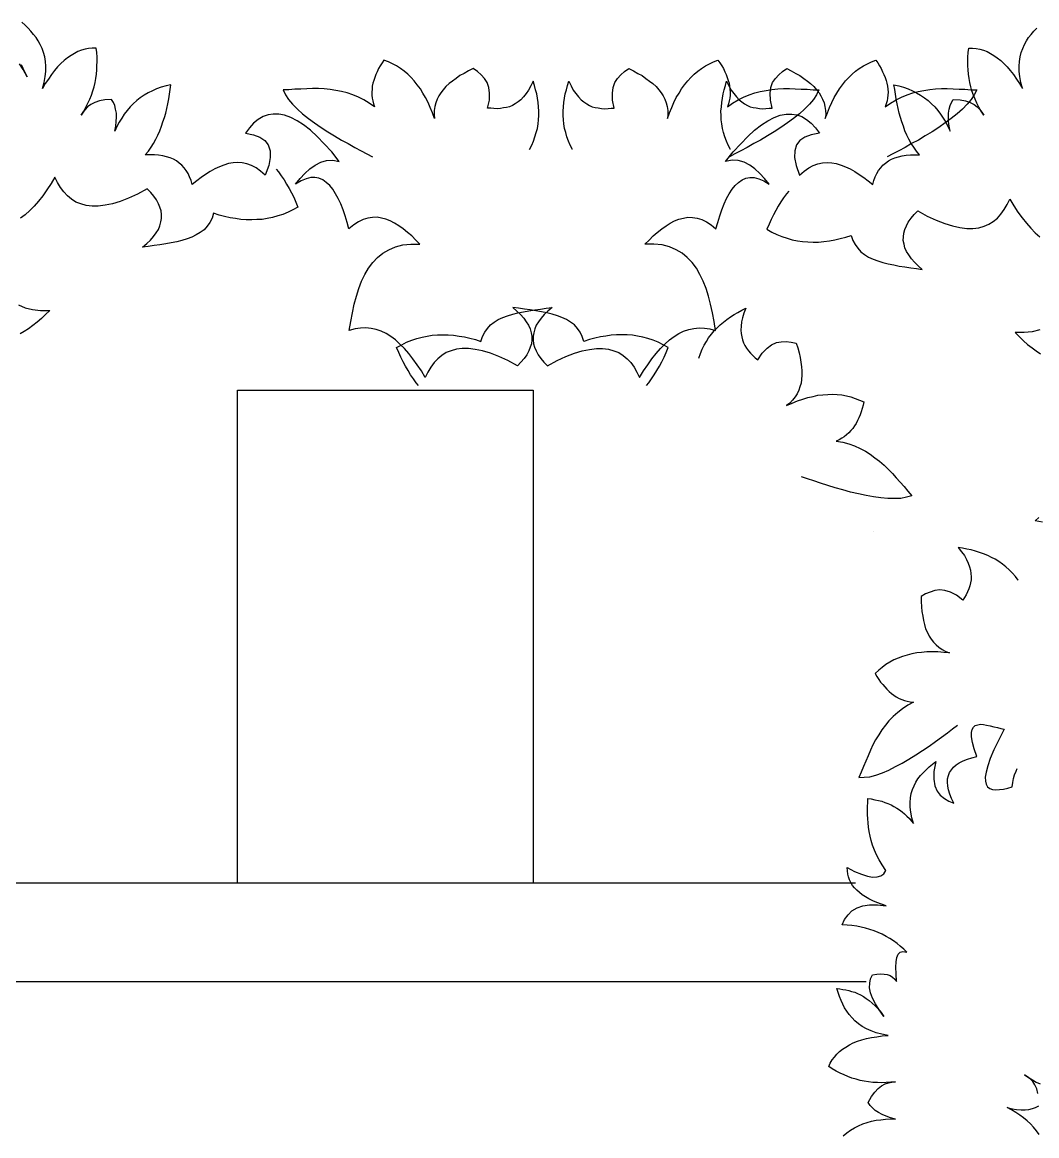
# Model space of a CAD drawing. Extents: x -24232 to 27340, y -23039 to 23489.
# Drawn here: x -15842 to -15327, y -18568 to -18003 of the extents above; entities that cross this region are included whole.
import ezdxf

# ---------------------------------------------------------------- set-up
doc = ezdxf.new("R2010")
doc.units = 0
doc.header["$LTSCALE"] = 10
for name, color, linetype in [('0-PLANTS', 11, 'CONTINUOUS'), ('1', 1, 'CONTINUOUS'), ('3', 3, 'CONTINUOUS')]:
    doc.layers.add(name, color=color, linetype=linetype)

msp = doc.modelspace()

# ---------------------------------------------------------------- linework, layer by layer
at = {"layer": '0-PLANTS', "color": 11}
msp.add_lwpolyline([(-15409.45, -18261.36), (-15409.45, -18261.36)], close=True, dxfattribs=at)
at = {"layer": '1'}
for p, q in [((-15732.39, -18189.61), (-15582.39, -18189.61)), ((-15732.39, -18439.61), (-15732.39, -18189.61)), ((-15582.39, -18189.61), (-15582.39, -18439.61))]:
    msp.add_line(p, q, dxfattribs=at)
for points in [[(-15524.87, -18187.28), (-15523.73, -18185.88), (-15522.31, -18183.86), (-15520.89, -18181.83), (-15519.59, -18179.66), (-15518.29, -18177.48), (-15517.13, -18175.3), (-15515.95, -18172.97), (-15514.89, -18170.51), (-15513.84, -18168.04), (-15513.84, -18168.04), (-15516.4, -18166.56), (-15518.86, -18165.37), (-15521.46, -18164.3), (-15524.09, -18163.5), (-15526.72, -18162.7), (-15529.37, -18162.17), (-15531.91, -18161.78), (-15534.6, -18161.65), (-15537.3, -18161.52), (-15540.01, -18161.52), (-15542.74, -18161.8), (-15545.49, -18162.2), (-15548.24, -18162.61), (-15551.01, -18163.28), (-15553.79, -18163.96), (-15556.59, -18164.9), (-15556.59, -18164.9), (-15557.42, -18162.38), (-15558.57, -18160.23), (-15559.87, -18158.34), (-15561.45, -18156.56), (-15563.35, -18155.16), (-15565.39, -18153.87), (-15567.72, -18152.83), (-15570.07, -18151.92), (-15572.7, -18151.12), (-15575.34, -18150.45), (-15578.13, -18149.9), (-15580.92, -18149.36), (-15583.86, -18148.93), (-15586.79, -18148.51), (-15589.73, -18148.08), (-15592.67, -18147.66), (-15592.67, -18147.66), (-15590.55, -18149.49), (-15588.7, -18151.3), (-15587.11, -18153.08), (-15585.81, -18154.97), (-15584.63, -18156.71), (-15583.86, -18158.55), (-15583.37, -18160.49), (-15583.01, -18162.29), (-15583.06, -18164.18), (-15583.25, -18166.06), (-15583.83, -18167.89), (-15584.56, -18169.72), (-15585.56, -18171.65), (-15586.97, -18173.54), (-15588.51, -18175.42), (-15590.31, -18177.27), (-15590.31, -18177.27), (-15595.2, -18174.63), (-15599.73, -18172.55), (-15604.04, -18170.91), (-15607.98, -18169.71), (-15611.7, -18168.93), (-15615.17, -18168.45), (-15618.28, -18168.42), (-15621.3, -18168.8), (-15623.95, -18169.62), (-15626.49, -18170.59), (-15628.66, -18172), (-15630.72, -18173.69), (-15632.54, -18175.68), (-15634.26, -18177.94), (-15635.73, -18180.51), (-15637.08, -18183.22), (-15637.08, -18183.22), (-15639.05, -18179.91), (-15641.18, -18176.72), (-15643.32, -18173.8), (-15645.49, -18171.01), (-15647.68, -18168.49), (-15649.89, -18166.24), (-15652.25, -18164.11), (-15654.52, -18162.4), (-15656.95, -18160.94), (-15659.41, -18159.75), (-15662.02, -18158.82), (-15664.54, -18158.3), (-15667.23, -18158.03), (-15669.95, -18158.17), (-15672.7, -18158.57), (-15675.62, -18159.37), (-15675.62, -18159.37), (-15674.9, -18154.84), (-15674.06, -18150.45), (-15673.09, -18146.08), (-15672.01, -18141.99), (-15670.8, -18138.04), (-15669.36, -18134.39), (-15667.66, -18130.91), (-15665.85, -18127.7), (-15663.69, -18124.93), (-15661.26, -18122.33), (-15658.61, -18120.15), (-15655.59, -18118.42), (-15652.2, -18116.99), (-15648.45, -18116.01), (-15644.35, -18115.6), (-15639.75, -18115.65), (-15639.75, -18115.65), (-15641.84, -18113.55), (-15643.94, -18111.45), (-15646.06, -18109.61), (-15648.33, -18107.9), (-15650.47, -18106.33), (-15652.63, -18104.9), (-15654.82, -18103.74), (-15657.03, -18102.84), (-15659.29, -18102.35), (-15661.55, -18101.99), (-15663.86, -18102.03), (-15666.19, -18102.34), (-15668.57, -18103.06), (-15670.99, -18104.31), (-15673.31, -18105.84), (-15675.82, -18107.89), (-15675.82, -18107.89), (-15676.7, -18104.55), (-15677.73, -18101.2), (-15678.78, -18098.12), (-15679.97, -18095.16), (-15681.2, -18092.46), (-15682.58, -18090.02), (-15683.98, -18087.72), (-15685.55, -18085.8), (-15687.3, -18084.28), (-15689.07, -18083.02), (-15691.01, -18082.15), (-15693.01, -18081.82), (-15695.18, -18081.87), (-15697.54, -18082.45), (-15700.09, -18083.56), (-15702.82, -18085.18), (-15702.82, -18085.18), (-15700.51, -18082.3), (-15698.08, -18079.69), (-15695.55, -18077.37), (-15692.92, -18075.46), (-15690.07, -18073.98), (-15687.15, -18073.19), (-15684.02, -18073.09), (-15680.7, -18073.69), (-15680.7, -18073.69), (-15684.55, -18068.84), (-15688.34, -18064.67), (-15691.9, -18060.94), (-15695.37, -18057.75), (-15698.9, -18055.1), (-15702.08, -18053.03), (-15705.3, -18051.35), (-15708.44, -18050.23), (-15711.37, -18049.67), (-15714.21, -18049.66), (-15716.82, -18050.08), (-15719.34, -18050.91), (-15721.8, -18052.43), (-15724.14, -18054.23), (-15726.27, -18056.59), (-15728.3, -18059.37), (-15728.3, -18059.37), (-15724.19, -18060.19), (-15720.91, -18061.32), (-15718.38, -18063.06), (-15716.7, -18065.26), (-15715.77, -18068.19), (-15715.7, -18071.59), (-15716.51, -18075.7), (-15718.21, -18080.55), (-15718.21, -18080.55), (-15720.58, -18078.55), (-15722.85, -18076.84), (-15725.17, -18075.66), (-15727.53, -18074.89), (-15729.92, -18074.38), (-15732.2, -18074.15), (-15734.52, -18074.33), (-15736.87, -18074.78), (-15739.24, -18075.49), (-15741.49, -18076.35), (-15743.9, -18077.47), (-15746.2, -18078.73), (-15748.51, -18080.26), (-15750.83, -18081.79), (-15753.03, -18083.47), (-15755.37, -18085.27), (-15755.37, -18085.27), (-15755.86, -18083.33), (-15756.63, -18081.49), (-15757.4, -18079.79), (-15758.33, -18078.21), (-15759.42, -18076.88), (-15760.51, -18075.56), (-15761.89, -18074.47), (-15763.27, -18073.39), (-15764.82, -18072.56), (-15766.51, -18071.85), (-15768.34, -18071.26), (-15770.19, -18070.81), (-15772.33, -18070.46), (-15774.47, -18070.25), (-15776.65, -18070.31), (-15779.09, -18070.34), (-15779.09, -18070.34), (-15777.55, -18068.46), (-15776.13, -18066.43), (-15774.86, -18064.52), (-15773.69, -18062.34), (-15772.68, -18060.27), (-15771.65, -18058.07), (-15770.88, -18055.84), (-15770.12, -18053.62), (-15769.36, -18051.39), (-15768.73, -18049.15), (-15768.23, -18046.76), (-15767.72, -18044.38), (-15767.21, -18041.99), (-15766.84, -18039.59), (-15766.47, -18037.19), (-15766.1, -18034.79), (-15766.1, -18034.79), (-15768.59, -18035.35), (-15770.96, -18036.07), (-15773.35, -18036.91), (-15775.48, -18037.92), (-15777.61, -18038.93), (-15779.62, -18040.09), (-15781.64, -18041.38), (-15783.41, -18042.83), (-15785.19, -18044.41), (-15786.84, -18046.01), (-15788.37, -18047.75), (-15789.77, -18049.65), (-15791.06, -18051.68), (-15792.34, -18053.72), (-15793.51, -18055.91), (-15794.55, -18058.25), (-15794.55, -18058.25), (-15794.03, -18055.72), (-15793.8, -18053.44), (-15793.71, -18051.15), (-15793.78, -18049.11), (-15794.13, -18047.18), (-15794.63, -18045.37), (-15795.29, -18043.82), (-15796.22, -18042.24), (-15796.22, -18042.24), (-15799.62, -18042.44), (-15802.38, -18042.98), (-15804.76, -18043.7), (-15806.75, -18044.72), (-15808.36, -18045.91), (-15809.58, -18047.28), (-15810.66, -18048.66), (-15811.63, -18050.19), (-15811.63, -18050.19), (-15810.34, -18048.15), (-15809.19, -18046.1), (-15808.19, -18044.17), (-15807.31, -18042.09), (-15806.42, -18040.01), (-15805.68, -18037.92), (-15805.06, -18035.81), (-15804.58, -18033.69), (-15804.24, -18031.56), (-15803.89, -18029.43), (-15803.68, -18027.28), (-15803.6, -18025.12), (-15803.52, -18022.96), (-15803.58, -18020.79), (-15803.76, -18018.47), (-15804.08, -18016.27), (-15804.08, -18016.27), (-15805.97, -18016.22), (-15807.89, -18016.44), (-15809.68, -18016.8), (-15811.49, -18017.3), (-15813.32, -18017.93), (-15815.03, -18018.85), (-15816.76, -18019.9), (-15818.5, -18021.08), (-15820.26, -18022.39), (-15821.9, -18023.99), (-15823.57, -18025.72), (-15825.11, -18027.6), (-15826.66, -18029.62), (-15828.24, -18031.9), (-15829.82, -18034.18), (-15831.29, -18036.74), (-15831.29, -18036.74), (-15830.43, -18033.58), (-15829.88, -18030.65), (-15829.61, -18027.97), (-15829.63, -18025.4), (-15829.79, -18022.94), (-15830.1, -18020.61), (-15830.69, -18018.38), (-15831.45, -18016.41), (-15832.34, -18014.43), (-15833.37, -18012.57), (-15834.42, -18010.84), (-15835.75, -18009.22), (-15837.08, -18007.6), (-15838.55, -18006.1), (-15840.03, -18004.6), (-15841.64, -18003.08)], [(-15640.55, -18187.28), (-15641.69, -18185.88), (-15643.11, -18183.86), (-15644.53, -18181.83), (-15645.82, -18179.66), (-15647.12, -18177.48), (-15648.29, -18175.3), (-15649.46, -18172.97), (-15650.52, -18170.51), (-15651.58, -18168.04), (-15651.58, -18168.04), (-15649.01, -18166.56), (-15646.56, -18165.37), (-15643.95, -18164.3), (-15641.33, -18163.5), (-15638.7, -18162.7), (-15636.04, -18162.17), (-15633.51, -18161.78), (-15630.81, -18161.65), (-15628.11, -18161.52), (-15625.41, -18161.52), (-15622.67, -18161.8), (-15619.92, -18162.2), (-15617.17, -18162.61), (-15614.4, -18163.28), (-15611.62, -18163.96), (-15608.82, -18164.9), (-15608.82, -18164.9), (-15607.99, -18162.38), (-15606.85, -18160.23), (-15605.54, -18158.34), (-15603.96, -18156.56), (-15602.07, -18155.16), (-15600.03, -18153.87), (-15597.69, -18152.83), (-15595.34, -18151.92), (-15592.71, -18151.12), (-15590.07, -18150.45), (-15587.28, -18149.9), (-15584.49, -18149.36), (-15581.56, -18148.93), (-15578.62, -18148.51), (-15575.68, -18148.08), (-15572.74, -18147.66), (-15572.74, -18147.66), (-15574.86, -18149.49), (-15576.72, -18151.3), (-15578.3, -18153.08), (-15579.61, -18154.97), (-15580.79, -18156.71), (-15581.55, -18158.55), (-15582.04, -18160.49), (-15582.4, -18162.29), (-15582.35, -18164.18), (-15582.17, -18166.06), (-15581.58, -18167.89), (-15580.86, -18169.72), (-15579.85, -18171.65), (-15578.45, -18173.54), (-15576.91, -18175.42), (-15575.1, -18177.27), (-15575.1, -18177.27), (-15570.22, -18174.63), (-15565.68, -18172.55), (-15561.37, -18170.91), (-15557.43, -18169.71), (-15553.72, -18168.93), (-15550.24, -18168.45), (-15547.13, -18168.42), (-15544.11, -18168.8), (-15541.46, -18169.62), (-15538.93, -18170.59), (-15536.76, -18172), (-15534.69, -18173.69), (-15532.87, -18175.68), (-15531.16, -18177.94), (-15529.69, -18180.51), (-15528.34, -18183.22), (-15528.34, -18183.22), (-15526.36, -18179.91), (-15524.24, -18176.72), (-15522.09, -18173.8), (-15519.93, -18171.01), (-15517.74, -18168.49), (-15515.52, -18166.24), (-15513.16, -18164.11), (-15510.89, -18162.4), (-15508.46, -18160.94), (-15506.01, -18159.75), (-15503.39, -18158.82), (-15500.87, -18158.3), (-15498.19, -18158.03), (-15495.47, -18158.17), (-15492.72, -18158.57), (-15489.79, -18159.37), (-15489.79, -18159.37), (-15490.51, -18154.84), (-15491.35, -18150.45), (-15492.33, -18146.08), (-15493.41, -18141.99), (-15494.61, -18138.04), (-15496.05, -18134.39), (-15497.75, -18130.91), (-15499.56, -18127.7), (-15501.73, -18124.93), (-15504.15, -18122.33), (-15506.8, -18120.15), (-15509.82, -18118.42), (-15513.21, -18116.99), (-15516.96, -18116.01), (-15521.07, -18115.6), (-15525.67, -18115.65), (-15525.67, -18115.65), (-15523.57, -18113.55), (-15521.48, -18111.45), (-15519.36, -18109.61), (-15517.09, -18107.9), (-15514.94, -18106.33), (-15512.78, -18104.9), (-15510.59, -18103.74), (-15508.38, -18102.84), (-15506.12, -18102.35), (-15503.86, -18101.99), (-15501.55, -18102.03), (-15499.22, -18102.34), (-15496.85, -18103.06), (-15494.42, -18104.31), (-15492.1, -18105.84), (-15489.6, -18107.89), (-15489.6, -18107.89), (-15488.71, -18104.55), (-15487.69, -18101.2), (-15486.64, -18098.12), (-15485.44, -18095.16), (-15484.22, -18092.46), (-15482.83, -18090.02), (-15481.43, -18087.72), (-15479.86, -18085.8), (-15478.12, -18084.28), (-15476.35, -18083.02), (-15474.4, -18082.15), (-15472.4, -18081.82), (-15470.23, -18081.87), (-15467.87, -18082.45), (-15465.32, -18083.56), (-15462.59, -18085.18), (-15462.59, -18085.18), (-15464.91, -18082.3), (-15467.33, -18079.69), (-15469.86, -18077.37), (-15472.49, -18075.46), (-15475.34, -18073.98), (-15478.27, -18073.19), (-15481.39, -18073.09), (-15484.72, -18073.69), (-15484.72, -18073.69), (-15480.86, -18068.84), (-15477.07, -18064.67), (-15473.52, -18060.94), (-15470.04, -18057.75), (-15466.51, -18055.1), (-15463.33, -18053.03), (-15460.11, -18051.35), (-15456.97, -18050.23), (-15454.05, -18049.67), (-15451.2, -18049.66), (-15448.59, -18050.08), (-15446.07, -18050.91), (-15443.62, -18052.43), (-15441.27, -18054.23), (-15439.14, -18056.59), (-15437.11, -18059.37), (-15437.11, -18059.37), (-15441.23, -18060.19), (-15444.5, -18061.32), (-15447.04, -18063.06), (-15448.71, -18065.26), (-15449.64, -18068.19), (-15449.71, -18071.59), (-15448.9, -18075.7), (-15447.2, -18080.55), (-15447.2, -18080.55), (-15444.83, -18078.55), (-15442.56, -18076.84), (-15440.24, -18075.66), (-15437.88, -18074.89), (-15435.49, -18074.38), (-15433.21, -18074.15), (-15430.89, -18074.33), (-15428.55, -18074.78), (-15426.17, -18075.49), (-15423.92, -18076.35), (-15421.51, -18077.47), (-15419.22, -18078.73), (-15416.9, -18080.26), (-15414.58, -18081.79), (-15412.38, -18083.47), (-15410.04, -18085.27), (-15410.04, -18085.27), (-15409.55, -18083.33), (-15408.79, -18081.49), (-15408.01, -18079.79), (-15407.08, -18078.21), (-15405.99, -18076.88), (-15404.91, -18075.56), (-15403.52, -18074.47), (-15402.14, -18073.39), (-15400.6, -18072.56), (-15398.91, -18071.85), (-15397.07, -18071.26), (-15395.22, -18070.81), (-15393.09, -18070.46), (-15390.94, -18070.25), (-15388.77, -18070.31), (-15386.33, -18070.34), (-15386.33, -18070.34), (-15387.87, -18068.46), (-15389.29, -18066.43), (-15390.56, -18064.52), (-15391.72, -18062.34), (-15392.74, -18060.27), (-15393.77, -18058.07), (-15394.53, -18055.84), (-15395.29, -18053.62), (-15396.05, -18051.39), (-15396.68, -18049.15), (-15397.19, -18046.76), (-15397.69, -18044.38), (-15398.2, -18041.99), (-15398.57, -18039.59), (-15398.95, -18037.19), (-15399.32, -18034.79), (-15399.32, -18034.79), (-15396.82, -18035.35), (-15394.45, -18036.07), (-15392.07, -18036.91), (-15389.94, -18037.92), (-15387.8, -18038.93), (-15385.79, -18040.09), (-15383.77, -18041.38), (-15382, -18042.83), (-15380.22, -18044.41), (-15378.57, -18046.01), (-15377.05, -18047.75), (-15375.64, -18049.65), (-15374.36, -18051.68), (-15373.07, -18053.72), (-15371.91, -18055.91), (-15370.86, -18058.25), (-15370.86, -18058.25), (-15371.38, -18055.72), (-15371.61, -18053.44), (-15371.7, -18051.15), (-15371.63, -18049.11), (-15371.28, -18047.18), (-15370.78, -18045.37), (-15370.12, -18043.82), (-15369.2, -18042.24), (-15369.2, -18042.24), (-15365.79, -18042.44), (-15363.03, -18042.98), (-15360.66, -18043.7), (-15358.66, -18044.72), (-15357.05, -18045.91), (-15355.83, -18047.28), (-15354.75, -18048.66), (-15353.78, -18050.19), (-15353.78, -18050.19), (-15355.07, -18048.15), (-15356.22, -18046.1), (-15357.22, -18044.17), (-15358.11, -18042.09), (-15358.99, -18040.01), (-15359.74, -18037.92), (-15360.35, -18035.81), (-15360.83, -18033.69), (-15361.18, -18031.56), (-15361.52, -18029.43), (-15361.74, -18027.28), (-15361.81, -18025.12), (-15361.89, -18022.96), (-15361.84, -18020.79), (-15361.66, -18018.47), (-15361.33, -18016.27), (-15361.33, -18016.27), (-15359.44, -18016.22), (-15357.53, -18016.44), (-15355.73, -18016.8), (-15353.92, -18017.3), (-15352.1, -18017.93), (-15350.38, -18018.85), (-15348.65, -18019.9), (-15346.91, -18021.08), (-15345.16, -18022.39), (-15343.51, -18023.99), (-15341.85, -18025.72), (-15340.31, -18027.6), (-15338.75, -18029.62), (-15337.18, -18031.9), (-15335.6, -18034.18), (-15334.12, -18036.74), (-15334.12, -18036.74), (-15334.98, -18033.58), (-15335.54, -18030.65), (-15335.8, -18027.97), (-15335.79, -18025.4), (-15335.62, -18022.94), (-15335.31, -18020.61), (-15334.72, -18018.38), (-15333.97, -18016.41), (-15333.08, -18014.43), (-15332.04, -18012.57), (-15330.99, -18010.84), (-15329.67, -18009.22), (-15328.34, -18007.6), (-15326.86, -18006.1)], [(-15841.99, -18024.45), (-15841.24, -18026.42), (-15840.23, -18028.55), (-15839.09, -18030.69), (-15839.09, -18030.69), (-15841.04, -18027.11), (-15842.9, -18024.08)], [(-15584.22, -18067.62), (-15584.22, -18067.62), (-15583.06, -18065.43), (-15582.18, -18063.35), (-15581.42, -18061.12), (-15580.8, -18059.02), (-15580.19, -18056.91), (-15579.83, -18054.64), (-15579.62, -18052.5), (-15579.54, -18050.34), (-15579.46, -18048.18), (-15579.65, -18045.99), (-15579.84, -18043.81), (-15580.17, -18041.61), (-15580.49, -18039.41), (-15581.1, -18037.32), (-15581.69, -18035.09), (-15582.28, -18032.87), (-15582.28, -18032.87), (-15583.47, -18035.32), (-15584.64, -18037.51), (-15585.89, -18039.28), (-15587.27, -18040.91), (-15588.64, -18042.4), (-15589.97, -18043.49), (-15591.41, -18044.43), (-15592.85, -18045.23), (-15594.27, -18045.9), (-15595.79, -18046.29), (-15597.31, -18046.55), (-15598.96, -18046.79), (-15600.59, -18046.9), (-15602.22, -18046.88), (-15603.83, -18046.72), (-15605.44, -18046.56), (-15605.44, -18046.56), (-15604.5, -18042.59), (-15604.43, -18039.08), (-15604.82, -18036.2), (-15605.65, -18033.68), (-15607.08, -18031.64), (-15608.78, -18029.71), (-15610.65, -18028.04), (-15612.81, -18026.6), (-15612.81, -18026.6), (-15615.09, -18027.73), (-15617.38, -18029), (-15619.52, -18030.14), (-15621.42, -18031.58), (-15623.31, -18032.88), (-15624.93, -18034.21), (-15626.57, -18035.67), (-15627.95, -18037.3), (-15629.18, -18038.8), (-15630.16, -18040.46), (-15631, -18042.14), (-15631.72, -18043.96), (-15632.18, -18045.82), (-15632.51, -18047.81), (-15632.57, -18049.84), (-15632.37, -18051.89), (-15632.37, -18051.89), (-15633.44, -18049.08), (-15634.52, -18046.26), (-15635.62, -18043.71), (-15636.87, -18041.29), (-15638.27, -18038.98), (-15639.55, -18036.83), (-15641.11, -18034.78), (-15642.68, -18032.86), (-15644.26, -18031.08), (-15645.99, -18029.42), (-15647.74, -18027.89), (-15649.63, -18026.49), (-15651.67, -18025.2), (-15653.74, -18024.19), (-15655.8, -18023.17), (-15658.02, -18022.27), (-15658.02, -18022.27), (-15658.97, -18023.67), (-15659.93, -18025.2), (-15660.75, -18026.61), (-15661.44, -18028.16), (-15662.12, -18029.59), (-15662.67, -18031.02), (-15663.23, -18032.59), (-15663.65, -18034.04), (-15663.93, -18035.5), (-15664.07, -18036.98), (-15664.23, -18038.59), (-15664.11, -18040.09), (-15663.99, -18041.59), (-15663.72, -18042.97), (-15663.33, -18044.5), (-15662.8, -18046.04), (-15662.8, -18046.04), (-15665.45, -18044.02), (-15668.26, -18042.39), (-15670.97, -18041.04), (-15673.83, -18039.81), (-15676.72, -18038.84), (-15679.49, -18038.16), (-15682.42, -18037.6), (-15685.35, -18037.18), (-15688.3, -18036.89), (-15691.27, -18036.73), (-15694.24, -18036.71), (-15697.23, -18036.82), (-15700.22, -18036.93), (-15703.22, -18037.04), (-15706.22, -18037.28), (-15709.21, -18037.39), (-15709.21, -18037.39), (-15707.96, -18039.82), (-15706.44, -18042.27), (-15704.37, -18044.64), (-15701.92, -18047.19), (-15699.3, -18049.48), (-15696.28, -18051.81), (-15693.26, -18054.14), (-15689.96, -18056.36), (-15686.52, -18058.59), (-15683.07, -18060.7), (-15679.62, -18062.8), (-15676.15, -18064.63), (-15672.82, -18066.58), (-15669.6, -18068.26), (-15666.63, -18069.77), (-15663.8, -18071.27)], [(-15562.37, -18067.62), (-15562.37, -18067.62), (-15563.53, -18065.43), (-15564.41, -18063.35), (-15565.18, -18061.12), (-15565.79, -18059.02), (-15566.41, -18056.91), (-15566.76, -18054.64), (-15566.98, -18052.5), (-15567.05, -18050.34), (-15567.13, -18048.18), (-15566.94, -18045.99), (-15566.75, -18043.81), (-15566.43, -18041.61), (-15566.1, -18039.41), (-15565.5, -18037.32), (-15564.9, -18035.09), (-15564.31, -18032.87), (-15564.31, -18032.87), (-15563.12, -18035.32), (-15561.96, -18037.51), (-15560.7, -18039.28), (-15559.32, -18040.91), (-15557.95, -18042.4), (-15556.63, -18043.49), (-15555.18, -18044.43), (-15553.75, -18045.23), (-15552.33, -18045.9), (-15550.8, -18046.29), (-15549.28, -18046.55), (-15547.63, -18046.79), (-15546, -18046.9), (-15544.37, -18046.88), (-15542.77, -18046.72), (-15541.16, -18046.56), (-15541.16, -18046.56), (-15542.09, -18042.59), (-15542.17, -18039.08), (-15541.77, -18036.2), (-15540.94, -18033.68), (-15539.52, -18031.64), (-15537.81, -18029.71), (-15535.94, -18028.04), (-15533.78, -18026.6), (-15533.78, -18026.6), (-15531.51, -18027.73), (-15529.21, -18029), (-15527.07, -18030.14), (-15525.17, -18031.58), (-15523.28, -18032.88), (-15521.66, -18034.21), (-15520.02, -18035.67), (-15518.64, -18037.3), (-15517.41, -18038.8), (-15516.44, -18040.46), (-15515.59, -18042.14), (-15514.87, -18043.96), (-15514.42, -18045.82), (-15514.08, -18047.81), (-15514.02, -18049.84), (-15514.22, -18051.89), (-15514.22, -18051.89), (-15513.15, -18049.08), (-15512.07, -18046.26), (-15510.97, -18043.71), (-15509.72, -18041.29), (-15508.32, -18038.98), (-15507.04, -18036.83), (-15505.49, -18034.78), (-15503.92, -18032.86), (-15502.33, -18031.08), (-15500.6, -18029.42), (-15498.85, -18027.89), (-15496.96, -18026.49), (-15494.92, -18025.2), (-15492.86, -18024.19), (-15490.79, -18023.17), (-15488.58, -18022.27), (-15488.58, -18022.27), (-15487.63, -18023.67), (-15486.66, -18025.2), (-15485.85, -18026.61), (-15485.15, -18028.16), (-15484.47, -18029.59), (-15483.92, -18031.02), (-15483.36, -18032.59), (-15482.94, -18034.04), (-15482.66, -18035.5), (-15482.52, -18036.98), (-15482.36, -18038.59), (-15482.48, -18040.09), (-15482.6, -18041.59), (-15482.87, -18042.97), (-15483.27, -18044.5), (-15483.79, -18046.04), (-15483.79, -18046.04), (-15481.15, -18044.02), (-15478.33, -18042.39), (-15475.62, -18041.04), (-15472.76, -18039.81), (-15469.88, -18038.84), (-15467.1, -18038.16), (-15464.18, -18037.6), (-15461.24, -18037.18), (-15458.29, -18036.89), (-15455.32, -18036.73), (-15452.35, -18036.71), (-15449.36, -18036.82), (-15446.37, -18036.93), (-15443.38, -18037.04), (-15440.37, -18037.28), (-15437.38, -18037.39), (-15437.38, -18037.39), (-15438.63, -18039.82), (-15440.15, -18042.27), (-15442.22, -18044.64), (-15444.68, -18047.19), (-15447.29, -18049.48), (-15450.31, -18051.81), (-15453.33, -18054.14), (-15456.64, -18056.36), (-15460.07, -18058.59), (-15463.52, -18060.7), (-15466.97, -18062.8), (-15470.44, -18064.63), (-15473.77, -18066.58), (-15476.99, -18068.26), (-15479.96, -18069.77), (-15482.79, -18071.27)], [(-15482.29, -18067.62), (-15482.29, -18067.62), (-15483.45, -18065.43), (-15484.34, -18063.35), (-15485.1, -18061.12), (-15485.71, -18059.02), (-15486.33, -18056.91), (-15486.69, -18054.64), (-15486.9, -18052.5), (-15486.98, -18050.34), (-15487.05, -18048.18), (-15486.86, -18045.99), (-15486.67, -18043.81), (-15486.35, -18041.61), (-15486.02, -18039.41), (-15485.42, -18037.32), (-15484.82, -18035.09), (-15484.23, -18032.87), (-15484.23, -18032.87), (-15483.04, -18035.32), (-15481.88, -18037.51), (-15480.62, -18039.28), (-15479.24, -18040.91), (-15477.87, -18042.4), (-15476.55, -18043.49), (-15475.1, -18044.43), (-15473.67, -18045.23), (-15472.25, -18045.9), (-15470.72, -18046.29), (-15469.2, -18046.55), (-15467.55, -18046.79), (-15465.92, -18046.9), (-15464.3, -18046.88), (-15462.69, -18046.72), (-15461.08, -18046.56), (-15461.08, -18046.56), (-15462.01, -18042.59), (-15462.09, -18039.08), (-15461.7, -18036.2), (-15460.86, -18033.68), (-15459.44, -18031.64), (-15457.73, -18029.71), (-15455.87, -18028.04), (-15453.7, -18026.6), (-15453.7, -18026.6), (-15451.43, -18027.73), (-15449.14, -18029), (-15446.99, -18030.14), (-15445.09, -18031.58), (-15443.2, -18032.88), (-15441.58, -18034.21), (-15439.94, -18035.67), (-15438.57, -18037.3), (-15437.33, -18038.8), (-15436.36, -18040.46), (-15435.51, -18042.14), (-15434.79, -18043.96), (-15434.34, -18045.82), (-15434.01, -18047.81), (-15433.94, -18049.84), (-15434.14, -18051.89), (-15434.14, -18051.89), (-15433.07, -18049.08), (-15431.99, -18046.26), (-15430.89, -18043.71), (-15429.64, -18041.29), (-15428.24, -18038.98), (-15426.97, -18036.83), (-15425.41, -18034.78), (-15423.84, -18032.86), (-15422.25, -18031.08), (-15420.52, -18029.42), (-15418.78, -18027.89), (-15416.88, -18026.49), (-15414.84, -18025.2), (-15412.78, -18024.19), (-15410.71, -18023.17), (-15408.5, -18022.27), (-15408.5, -18022.27), (-15407.55, -18023.67), (-15406.58, -18025.2), (-15405.77, -18026.61), (-15405.07, -18028.16), (-15404.39, -18029.59), (-15403.84, -18031.02), (-15403.28, -18032.59), (-15402.87, -18034.04), (-15402.59, -18035.5), (-15402.44, -18036.98), (-15402.28, -18038.59), (-15402.4, -18040.09), (-15402.53, -18041.59), (-15402.8, -18042.97), (-15403.19, -18044.5), (-15403.71, -18046.04), (-15403.71, -18046.04), (-15401.07, -18044.02), (-15398.25, -18042.39), (-15395.54, -18041.04), (-15392.68, -18039.81), (-15389.8, -18038.84), (-15387.02, -18038.16), (-15384.1, -18037.6), (-15381.16, -18037.18), (-15378.21, -18036.89), (-15375.25, -18036.73), (-15372.27, -18036.71), (-15369.28, -18036.82), (-15366.29, -18036.93), (-15363.3, -18037.04), (-15360.29, -18037.28), (-15357.3, -18037.39), (-15357.3, -18037.39), (-15358.55, -18039.82), (-15360.07, -18042.27), (-15362.14, -18044.64), (-15364.6, -18047.19), (-15367.22, -18049.48), (-15370.24, -18051.81), (-15373.26, -18054.14), (-15376.56, -18056.36), (-15379.99, -18058.59), (-15383.44, -18060.7), (-15386.89, -18062.8), (-15390.37, -18064.63), (-15393.69, -18066.58), (-15396.91, -18068.26), (-15399.88, -18069.77), (-15402.71, -18071.27)], [(-15712.69, -18077.53), (-15711.55, -18078.92), (-15710.14, -18080.95), (-15708.72, -18082.98), (-15707.42, -18085.15), (-15706.12, -18087.33), (-15704.96, -18089.51), (-15703.78, -18091.83), (-15702.72, -18094.3), (-15701.67, -18096.77), (-15701.67, -18096.77), (-15704.23, -18098.24), (-15706.68, -18099.43), (-15709.29, -18100.5), (-15711.92, -18101.3), (-15714.55, -18102.11), (-15717.2, -18102.64), (-15719.74, -18103.02), (-15722.43, -18103.16), (-15725.13, -18103.29), (-15727.84, -18103.28), (-15730.57, -18103.01), (-15733.32, -18102.61), (-15736.07, -18102.2), (-15738.84, -18101.53), (-15741.62, -18100.85), (-15744.42, -18099.91), (-15744.42, -18099.91), (-15745.25, -18102.43), (-15746.4, -18104.57), (-15747.7, -18106.46), (-15749.28, -18108.25), (-15751.18, -18109.65), (-15753.22, -18110.94), (-15755.55, -18111.98), (-15757.9, -18112.89), (-15760.53, -18113.69), (-15763.17, -18114.36), (-15765.96, -18114.9), (-15768.75, -18115.45), (-15771.69, -18115.87), (-15774.62, -18116.3), (-15777.56, -18116.73), (-15780.5, -18117.15), (-15780.5, -18117.15), (-15778.38, -18115.32), (-15776.52, -18113.51), (-15774.94, -18111.73), (-15773.64, -18109.84), (-15772.45, -18108.1), (-15771.69, -18106.26), (-15771.2, -18104.32), (-15770.84, -18102.52), (-15770.89, -18100.63), (-15771.08, -18098.75), (-15771.66, -18096.91), (-15772.39, -18095.09), (-15773.39, -18093.16), (-15774.79, -18091.26), (-15776.33, -18089.39), (-15778.14, -18087.53), (-15778.14, -18087.53), (-15783.03, -18090.18), (-15787.56, -18092.25), (-15791.87, -18093.9), (-15795.81, -18095.1), (-15799.53, -18095.87), (-15803, -18096.35), (-15806.11, -18096.39), (-15809.13, -18096.01), (-15811.78, -18095.19), (-15814.32, -18094.22), (-15816.49, -18092.81), (-15818.55, -18091.12), (-15820.37, -18089.13), (-15822.08, -18086.86), (-15823.56, -18084.3), (-15824.91, -18081.59), (-15824.91, -18081.59), (-15826.88, -18084.9), (-15829, -18088.09), (-15831.15, -18091.01), (-15833.32, -18093.8), (-15835.5, -18096.31), (-15837.72, -18098.56), (-15840.08, -18100.69), (-15842.35, -18102.41)], [(-15452.72, -18088.77), (-15453.86, -18090.16), (-15455.28, -18092.18), (-15456.7, -18094.21), (-15457.99, -18096.38), (-15459.29, -18098.56), (-15460.46, -18100.75), (-15461.63, -18103.07), (-15462.69, -18105.54), (-15463.75, -18108), (-15463.75, -18108), (-15461.18, -18109.48), (-15458.73, -18110.67), (-15456.13, -18111.74), (-15453.5, -18112.54), (-15450.87, -18113.34), (-15448.21, -18113.87), (-15445.68, -18114.26), (-15442.98, -18114.39), (-15440.29, -18114.52), (-15437.58, -18114.52), (-15434.84, -18114.24), (-15432.09, -18113.84), (-15429.35, -18113.43), (-15426.57, -18112.76), (-15423.8, -18112.09), (-15420.99, -18111.14), (-15420.99, -18111.14), (-15420.16, -18113.66), (-15419.02, -18115.81), (-15417.71, -18117.7), (-15416.13, -18119.48), (-15414.24, -18120.88), (-15412.2, -18122.17), (-15409.86, -18123.21), (-15407.52, -18124.12), (-15404.89, -18124.92), (-15402.24, -18125.59), (-15399.45, -18126.14), (-15396.66, -18126.68), (-15393.73, -18127.11), (-15390.79, -18127.53), (-15387.85, -18127.96), (-15384.92, -18128.38), (-15384.92, -18128.38), (-15387.04, -18126.55), (-15388.89, -18124.74), (-15390.47, -18122.96), (-15391.78, -18121.07), (-15392.96, -18119.33), (-15393.73, -18117.49), (-15394.21, -18115.55), (-15394.57, -18113.75), (-15394.52, -18111.86), (-15394.34, -18109.98), (-15393.75, -18108.15), (-15393.03, -18106.32), (-15392.02, -18104.39), (-15390.62, -18102.5), (-15389.08, -18100.62), (-15387.27, -18098.77), (-15387.27, -18098.77), (-15382.39, -18101.42), (-15377.85, -18103.49), (-15373.55, -18105.13), (-15369.6, -18106.33), (-15365.89, -18107.11), (-15362.41, -18107.59), (-15359.3, -18107.62), (-15356.29, -18107.24), (-15353.63, -18106.42), (-15351.1, -18105.45), (-15348.93, -18104.04), (-15346.86, -18102.35), (-15345.04, -18100.36), (-15343.33, -18098.1), (-15341.86, -18095.53), (-15340.51, -18092.82), (-15340.51, -18092.82), (-15338.53, -18096.13), (-15336.41, -18099.32), (-15334.26, -18102.24), (-15332.1, -18105.03), (-15329.91, -18107.55), (-15327.69, -18109.8), (-15325.33, -18111.93)], [(-15843.42, -18146.39), (-15840.03, -18147.81), (-15836.28, -18148.8), (-15832.18, -18149.2), (-15827.58, -18149.16), (-15827.58, -18149.16), (-15829.67, -18151.26), (-15831.77, -18153.36), (-15833.89, -18155.2), (-15836.15, -18156.91), (-15838.3, -18158.48), (-15840.46, -18159.91), (-15842.65, -18161.07)], [(-15498.31, -18173.34), (-15498.31, -18173.34), (-15497.53, -18170.99), (-15496.63, -18168.91), (-15495.54, -18166.83), (-15494.44, -18164.93), (-15493.33, -18163.04), (-15491.94, -18161.21), (-15490.53, -18159.58), (-15489.02, -18158.04), (-15487.5, -18156.5), (-15485.79, -18155.13), (-15484.07, -18153.76), (-15482.26, -18152.48), (-15480.44, -18151.2), (-15478.5, -18150.2), (-15476.48, -18149.1), (-15474.46, -18148), (-15474.46, -18148), (-15475.42, -18150.55), (-15476.21, -18152.9), (-15476.62, -18155.03), (-15476.85, -18157.15), (-15476.99, -18159.17), (-15476.87, -18160.88), (-15476.55, -18162.58), (-15476.15, -18164.17), (-15475.66, -18165.66), (-15474.89, -18167.04), (-15474.03, -18168.32), (-15473.07, -18169.68), (-15472.02, -18170.94), (-15470.89, -18172.1), (-15469.66, -18173.16), (-15468.44, -18174.21), (-15468.44, -18174.21), (-15466.21, -18170.8), (-15463.71, -18168.33), (-15461.35, -18166.63), (-15458.95, -18165.5), (-15456.49, -18165.13), (-15453.92, -18165.03), (-15451.42, -18165.23), (-15448.89, -18165.81), (-15448.89, -18165.81), (-15448.14, -18168.24), (-15447.48, -18170.77), (-15446.83, -18173.12), (-15446.56, -18175.49), (-15446.21, -18177.75), (-15446.05, -18179.84), (-15445.99, -18182.04), (-15446.22, -18184.15), (-15446.46, -18186.08), (-15446.99, -18187.94), (-15447.63, -18189.7), (-15448.45, -18191.48), (-15449.48, -18193.09), (-15450.7, -18194.7), (-15452.13, -18196.15), (-15453.75, -18197.41), (-15453.75, -18197.41), (-15450.97, -18196.25), (-15448.19, -18195.09), (-15445.59, -18194.14), (-15442.97, -18193.38), (-15440.33, -18192.8), (-15437.89, -18192.24), (-15435.33, -18191.96), (-15432.86, -18191.78), (-15430.48, -18191.7), (-15428.08, -18191.81), (-15425.77, -18192.03), (-15423.45, -18192.43), (-15421.11, -18193.02), (-15418.95, -18193.82), (-15416.79, -18194.62), (-15414.62, -18195.61), (-15414.62, -18195.61), (-15414.97, -18197.26), (-15415.42, -18199.01), (-15415.88, -18200.57), (-15416.53, -18202.15), (-15417.09, -18203.62), (-15417.75, -18205.01), (-15418.5, -18206.5), (-15419.27, -18207.8), (-15420.14, -18209), (-15421.11, -18210.13), (-15422.16, -18211.35), (-15423.34, -18212.3), (-15424.51, -18213.24), (-15425.7, -18214), (-15427.07, -18214.77), (-15428.55, -18215.45), (-15428.55, -18215.45), (-15425.27, -18215.97), (-15422.14, -18216.89), (-15419.3, -18217.92), (-15416.44, -18219.15), (-15413.75, -18220.58), (-15411.35, -18222.12), (-15408.93, -18223.86), (-15406.59, -18225.69), (-15404.35, -18227.63), (-15402.2, -18229.67), (-15400.13, -18231.81), (-15398.15, -18234.06), (-15396.17, -18236.3), (-15394.19, -18238.55), (-15392.3, -18240.89), (-15390.32, -18243.14), (-15390.32, -18243.14), (-15392.94, -18243.9), (-15395.77, -18244.49), (-15398.91, -18244.62), (-15402.45, -18244.59), (-15405.91, -18244.27), (-15409.68, -18243.69), (-15413.45, -18243.1), (-15417.33, -18242.24), (-15421.32, -18241.29), (-15425.22, -18240.24), (-15429.12, -18239.18), (-15432.84, -18237.93), (-15436.55, -18236.86), (-15439.98, -18235.68), (-15443.11, -18234.57), (-15446.15, -18233.55)], [(-15325.38, -18159.05), (-15329.13, -18160.03), (-15333.24, -18160.44), (-15337.84, -18160.39), (-15337.84, -18160.39), (-15335.74, -18162.49), (-15333.65, -18164.59), (-15331.53, -18166.43), (-15329.26, -18168.14), (-15327.11, -18169.71), (-15324.95, -18171.14)], [(-15324.04, -18256.49), (-15327.63, -18255.82), (-15327.63, -18255.82), (-15325.75, -18254.19)], [(-15336.23, -18286.04), (-15336.23, -18286.04), (-15337.71, -18284.06), (-15339.21, -18282.37), (-15340.9, -18280.72), (-15342.54, -18279.27), (-15344.18, -18277.81), (-15346.07, -18276.51), (-15347.92, -18275.4), (-15349.83, -18274.41), (-15351.75, -18273.41), (-15353.81, -18272.65), (-15355.87, -18271.88), (-15357.99, -18271.24), (-15360.12, -18270.59), (-15362.27, -18270.24), (-15364.53, -18269.82), (-15366.79, -18269.4), (-15366.79, -18269.4), (-15365.09, -18271.53), (-15363.61, -18273.52), (-15362.55, -18275.42), (-15361.67, -18277.36), (-15360.91, -18279.23), (-15360.49, -18280.89), (-15360.26, -18282.61), (-15360.15, -18284.25), (-15360.15, -18285.82), (-15360.45, -18287.37), (-15360.87, -18288.84), (-15361.36, -18290.44), (-15361.96, -18291.96), (-15362.68, -18293.42), (-15363.51, -18294.81), (-15364.34, -18296.19), (-15364.34, -18296.19), (-15367.53, -18293.65), (-15370.67, -18292.07), (-15373.44, -18291.19), (-15376.08, -18290.87), (-15378.53, -18291.28), (-15381, -18292), (-15383.31, -18292.96), (-15385.53, -18294.3), (-15385.53, -18294.3), (-15385.49, -18296.85), (-15385.33, -18299.46), (-15385.22, -18301.88), (-15384.73, -18304.22), (-15384.36, -18306.48), (-15383.86, -18308.52), (-15383.24, -18310.62), (-15382.36, -18312.56), (-15381.53, -18314.32), (-15380.44, -18315.92), (-15379.29, -18317.4), (-15377.95, -18318.83), (-15376.47, -18320.03), (-15374.81, -18321.19), (-15373.01, -18322.12), (-15371.06, -18322.81), (-15371.06, -18322.81), (-15374.07, -18322.58), (-15377.07, -18322.34), (-15379.85, -18322.25), (-15382.57, -18322.34), (-15385.26, -18322.62), (-15387.75, -18322.84), (-15390.27, -18323.37), (-15392.67, -18323.97), (-15394.96, -18324.64), (-15397.21, -18325.5), (-15399.33, -18326.42), (-15401.41, -18327.53), (-15403.45, -18328.82), (-15405.25, -18330.25), (-15407.06, -18331.68), (-15408.81, -18333.3), (-15408.81, -18333.3), (-15407.96, -18334.76), (-15406.99, -18336.28), (-15406.07, -18337.62), (-15404.96, -18338.92), (-15403.97, -18340.14), (-15402.9, -18341.25), (-15401.73, -18342.43), (-15400.59, -18343.43), (-15399.39, -18344.31), (-15398.12, -18345.07), (-15396.74, -18345.9), (-15395.33, -18346.44), (-15393.92, -18346.97), (-15392.55, -18347.32), (-15391.01, -18347.62), (-15389.39, -18347.8), (-15389.39, -18347.8), (-15392.35, -18349.33), (-15395.03, -18351.17), (-15397.41, -18353.04), (-15399.75, -18355.1), (-15401.85, -18357.29), (-15403.66, -18359.51), (-15405.41, -18361.91), (-15407.06, -18364.38), (-15408.59, -18366.93), (-15410, -18369.54), (-15411.29, -18372.22), (-15412.47, -18374.97), (-15413.65, -18377.72), (-15414.84, -18380.46), (-15415.9, -18383.28), (-15417.08, -18386.03), (-15417.08, -18386.03), (-15414.35, -18385.94), (-15411.49, -18385.62), (-15408.46, -18384.77), (-15405.11, -18383.64), (-15401.92, -18382.25), (-15398.52, -18380.52), (-15395.12, -18378.79), (-15391.7, -18376.76), (-15388.21, -18374.61), (-15384.83, -18372.4), (-15381.45, -18370.18), (-15378.31, -18367.83), (-15375.12, -18365.66), (-15372.23, -18363.46), (-15369.59, -18361.43), (-15367.02, -18359.52)], [(-15425.12, -18567.72), (-15423.3, -18566.23), (-15421.4, -18564.91), (-15419.36, -18563.63), (-15417.29, -18562.65), (-15415.1, -18561.72), (-15412.95, -18560.92), (-15410.72, -18560.29), (-15408.41, -18559.83), (-15406.01, -18559.54), (-15403.62, -18559.25), (-15401.15, -18559.14), (-15398.59, -18559.2), (-15398.59, -18559.2), (-15401.09, -18558.59), (-15403.25, -18557.81), (-15405.36, -18556.91), (-15407.17, -18555.98), (-15408.76, -18554.83), (-15410.19, -18553.61), (-15411.31, -18552.35), (-15412.34, -18550.83), (-15412.34, -18550.83), (-15410.7, -18547.84), (-15409.02, -18545.58), (-15407.36, -18543.74), (-15405.58, -18542.37), (-15403.82, -18541.43), (-15402.06, -18540.92), (-15400.34, -18540.53), (-15398.55, -18540.31), (-15398.55, -18540.31), (-15400.94, -18540.6), (-15403.29, -18540.76), (-15405.47, -18540.84), (-15407.72, -18540.75), (-15409.98, -18540.65), (-15412.19, -18540.43), (-15414.36, -18540.09), (-15416.48, -18539.61), (-15418.55, -18539.01), (-15420.63, -18538.41), (-15422.66, -18537.68), (-15424.64, -18536.83), (-15426.63, -18535.97), (-15428.56, -18534.99), (-15430.58, -18533.84), (-15432.43, -18532.6), (-15432.43, -18532.6), (-15431.67, -18530.87), (-15430.65, -18529.23), (-15429.55, -18527.77), (-15428.33, -18526.34), (-15426.97, -18524.97), (-15425.41, -18523.81), (-15423.73, -18522.7), (-15421.91, -18521.63), (-15419.97, -18520.61), (-15417.82, -18519.8), (-15415.55, -18519.04), (-15413.19, -18518.46), (-15410.7, -18517.92), (-15407.97, -18517.47), (-15405.23, -18517.02), (-15402.28, -18516.78), (-15402.28, -18516.78), (-15405.51, -18516.2), (-15408.39, -18515.45), (-15410.93, -18514.54), (-15413.25, -18513.43), (-15415.39, -18512.23), (-15417.37, -18510.95), (-15419.12, -18509.46), (-15420.58, -18507.93), (-15421.99, -18506.28), (-15423.23, -18504.55), (-15424.35, -18502.86), (-15425.24, -18500.97), (-15426.14, -18499.07), (-15426.86, -18497.09), (-15427.58, -18495.12), (-15428.26, -18493.01), (-15428.26, -18493.01), (-15426.77, -18493.26), (-15425.29, -18493.5), (-15423.8, -18493.75), (-15422.19, -18494.04), (-15420.79, -18494.54), (-15419.22, -18494.96), (-15417.75, -18495.64), (-15416.27, -18496.31), (-15414.84, -18497.11), (-15413.33, -18498.08), (-15411.86, -18499.18), (-15410.31, -18500.45), (-15408.81, -18501.85), (-15407.35, -18503.37), (-15405.86, -18505.2), (-15404.41, -18507.15), (-15404.41, -18507.15), (-15406.81, -18503.85), (-15408.74, -18500.87), (-15410.13, -18497.94), (-15411.17, -18495.27), (-15411.67, -18492.66), (-15411.58, -18490.4), (-15411.18, -18488.11), (-15410.2, -18486.17), (-15410.2, -18486.17), (-15408.06, -18485.79), (-15406.14, -18485.62), (-15404.31, -18485.71), (-15402.7, -18486), (-15401.3, -18486.5), (-15400, -18487.25), (-15398.95, -18488.34), (-15398.09, -18489.51), (-15398.09, -18489.51), (-15398.25, -18485.59), (-15398.35, -18482.26), (-15398.2, -18479.45), (-15397.85, -18477.28), (-15397.26, -18475.64), (-15396.17, -18474.59), (-15394.76, -18474.24), (-15392.76, -18474.67), (-15392.76, -18474.67), (-15394.35, -18473.1), (-15396.11, -18471.61), (-15397.74, -18470.17), (-15399.54, -18468.81), (-15401.43, -18467.7), (-15403.32, -18466.59), (-15405.22, -18465.48), (-15407.33, -18464.58), (-15409.31, -18463.73), (-15411.51, -18463.08), (-15413.72, -18462.43), (-15415.96, -18461.92), (-15418.21, -18461.4), (-15420.68, -18461.08), (-15423.06, -18460.95), (-15425.57, -18460.76), (-15425.57, -18460.76), (-15424.32, -18458.06), (-15422.6, -18455.67), (-15420.6, -18453.67), (-15418.05, -18452.15), (-15415.13, -18451.19), (-15411.74, -18450.54), (-15407.74, -18450.55), (-15403.19, -18451.03), (-15403.19, -18451.03), (-15405.64, -18450.3), (-15407.93, -18449.48), (-15410.04, -18448.58), (-15411.98, -18447.6), (-15413.74, -18446.53), (-15415.38, -18445.52), (-15416.85, -18444.42), (-15418.14, -18443.24), (-15419.27, -18441.98), (-15420.26, -18440.76), (-15421.17, -18439.29), (-15421.82, -18437.91), (-15422.3, -18436.45), (-15422.77, -18434.99), (-15422.91, -18433.37), (-15423.04, -18431.75), (-15423.04, -18431.75), (-15419.29, -18433.66), (-15415.79, -18435.06), (-15412.7, -18436.03), (-15410.15, -18436.51), (-15407.85, -18436.48), (-15406.04, -18435.84), (-15404.53, -18434.81), (-15403.51, -18433.17), (-15403.51, -18433.17), (-15405.24, -18430.4), (-15406.88, -18427.81), (-15408.1, -18425.22), (-15409.24, -18422.81), (-15410.21, -18420.31), (-15410.92, -18417.91), (-15411.43, -18415.72), (-15411.89, -18413.41), (-15412.27, -18411.27), (-15412.47, -18409.05), (-15412.6, -18407), (-15412.68, -18404.83), (-15412.67, -18402.82), (-15412.67, -18400.82), (-15412.62, -18398.69), (-15412.62, -18396.69), (-15412.62, -18396.69), (-15410.83, -18396.9), (-15408.97, -18397.28), (-15407.23, -18397.62), (-15405.53, -18398.08), (-15403.88, -18398.67), (-15402.36, -18399.22), (-15400.76, -18399.94), (-15399.33, -18400.74), (-15397.89, -18401.54), (-15396.51, -18402.46), (-15395.17, -18403.52), (-15393.96, -18404.52), (-15392.79, -18405.66), (-15391.49, -18406.84), (-15390.5, -18408.05), (-15389.42, -18409.44), (-15389.42, -18409.44), (-15390.2, -18406.44), (-15390.78, -18403.66), (-15391.15, -18401.09), (-15391.14, -18398.66), (-15390.87, -18396.32), (-15390.52, -18394.16), (-15389.92, -18392.08), (-15389.11, -18390.23), (-15388.18, -18388.41), (-15387.12, -18386.65), (-15385.85, -18385.1), (-15384.4, -18383.47), (-15383.05, -18382.09), (-15381.4, -18380.68), (-15379.75, -18379.27), (-15378.14, -18377.98), (-15378.14, -18377.98), (-15379.06, -18382.95), (-15379.07, -18386.96), (-15378.55, -18390.29), (-15377.32, -18392.88), (-15375.8, -18395), (-15373.66, -18396.63), (-15371.43, -18398), (-15368.94, -18399.03), (-15368.94, -18399.03), (-15370.12, -18396.75), (-15371.01, -18394.43), (-15371.69, -18392.32), (-15371.98, -18390.36), (-15372.15, -18388.43), (-15372.11, -18386.73), (-15371.65, -18385.03), (-15371.1, -18383.51), (-15370.18, -18382.13), (-15369.12, -18380.79), (-15367.69, -18379.58), (-15366.17, -18378.55), (-15364.28, -18377.66), (-15362.08, -18376.72), (-15359.85, -18376.09), (-15357.2, -18375.47), (-15357.2, -18375.47), (-15358.64, -18371.52), (-15359.46, -18368.22), (-15359.91, -18365.48), (-15359.99, -18363.3), (-15359.7, -18361.69), (-15358.99, -18360.51), (-15358.12, -18359.68), (-15356.83, -18359.28), (-15355.46, -18359.06), (-15353.93, -18359.18), (-15352.32, -18359.47), (-15350.45, -18359.85), (-15348.63, -18360.36), (-15346.76, -18360.74), (-15345.07, -18361.21), (-15343.33, -18361.55), (-15343.33, -18361.55), (-15346.23, -18367.24), (-15348.68, -18372.08), (-15350.53, -18376.43), (-15351.72, -18380.16), (-15352.56, -18383.29), (-15353.04, -18385.84), (-15352.92, -18387.89), (-15352.48, -18389.47), (-15351.79, -18390.73), (-15350.65, -18391.56), (-15349.26, -18392.06), (-15347.6, -18392.23), (-15345.85, -18392.14), (-15343.76, -18391.89), (-15341.57, -18391.38), (-15339.34, -18390.75), (-15339.34, -18390.75), (-15338.99, -18388.58), (-15338.69, -18386.54), (-15338.13, -18384.6), (-15337.37, -18382.87), (-15336.76, -18381.48)], [(-15326.29, -18546.3), (-15326.89, -18543.9), (-15327.81, -18541.85), (-15328.93, -18540.19), (-15330.24, -18538.91), (-15331.57, -18537.76), (-15333.05, -18536.72), (-15333.05, -18536.72), (-15331.07, -18538.1), (-15329.08, -18539.35), (-15327.2, -18540.45), (-15325.16, -18541.43)], [(-15325.68, -18567.1), (-15327.04, -18565.26), (-15328.54, -18563.4), (-15330.05, -18561.68), (-15331.72, -18560.07), (-15333.55, -18558.58), (-15335.52, -18557.2), (-15337.5, -18555.82), (-15339.63, -18554.55), (-15341.91, -18553.4), (-15341.91, -18553.4), (-15339.42, -18554.04), (-15337.15, -18554.37), (-15334.86, -18554.57), (-15332.82, -18554.6), (-15330.88, -18554.34), (-15329.05, -18553.93), (-15327.46, -18553.35), (-15325.84, -18552.5)]]:
    msp.add_lwpolyline(points, dxfattribs=at)
at = {"layer": '3'}
for p, q in [((-15418.9, -18439.61), (-16315.95, -18439.61)), ((-15413.45, -18489.61), (-16318.07, -18489.61))]:
    msp.add_line(p, q, dxfattribs=at)

doc.saveas('drawing.dxf')
